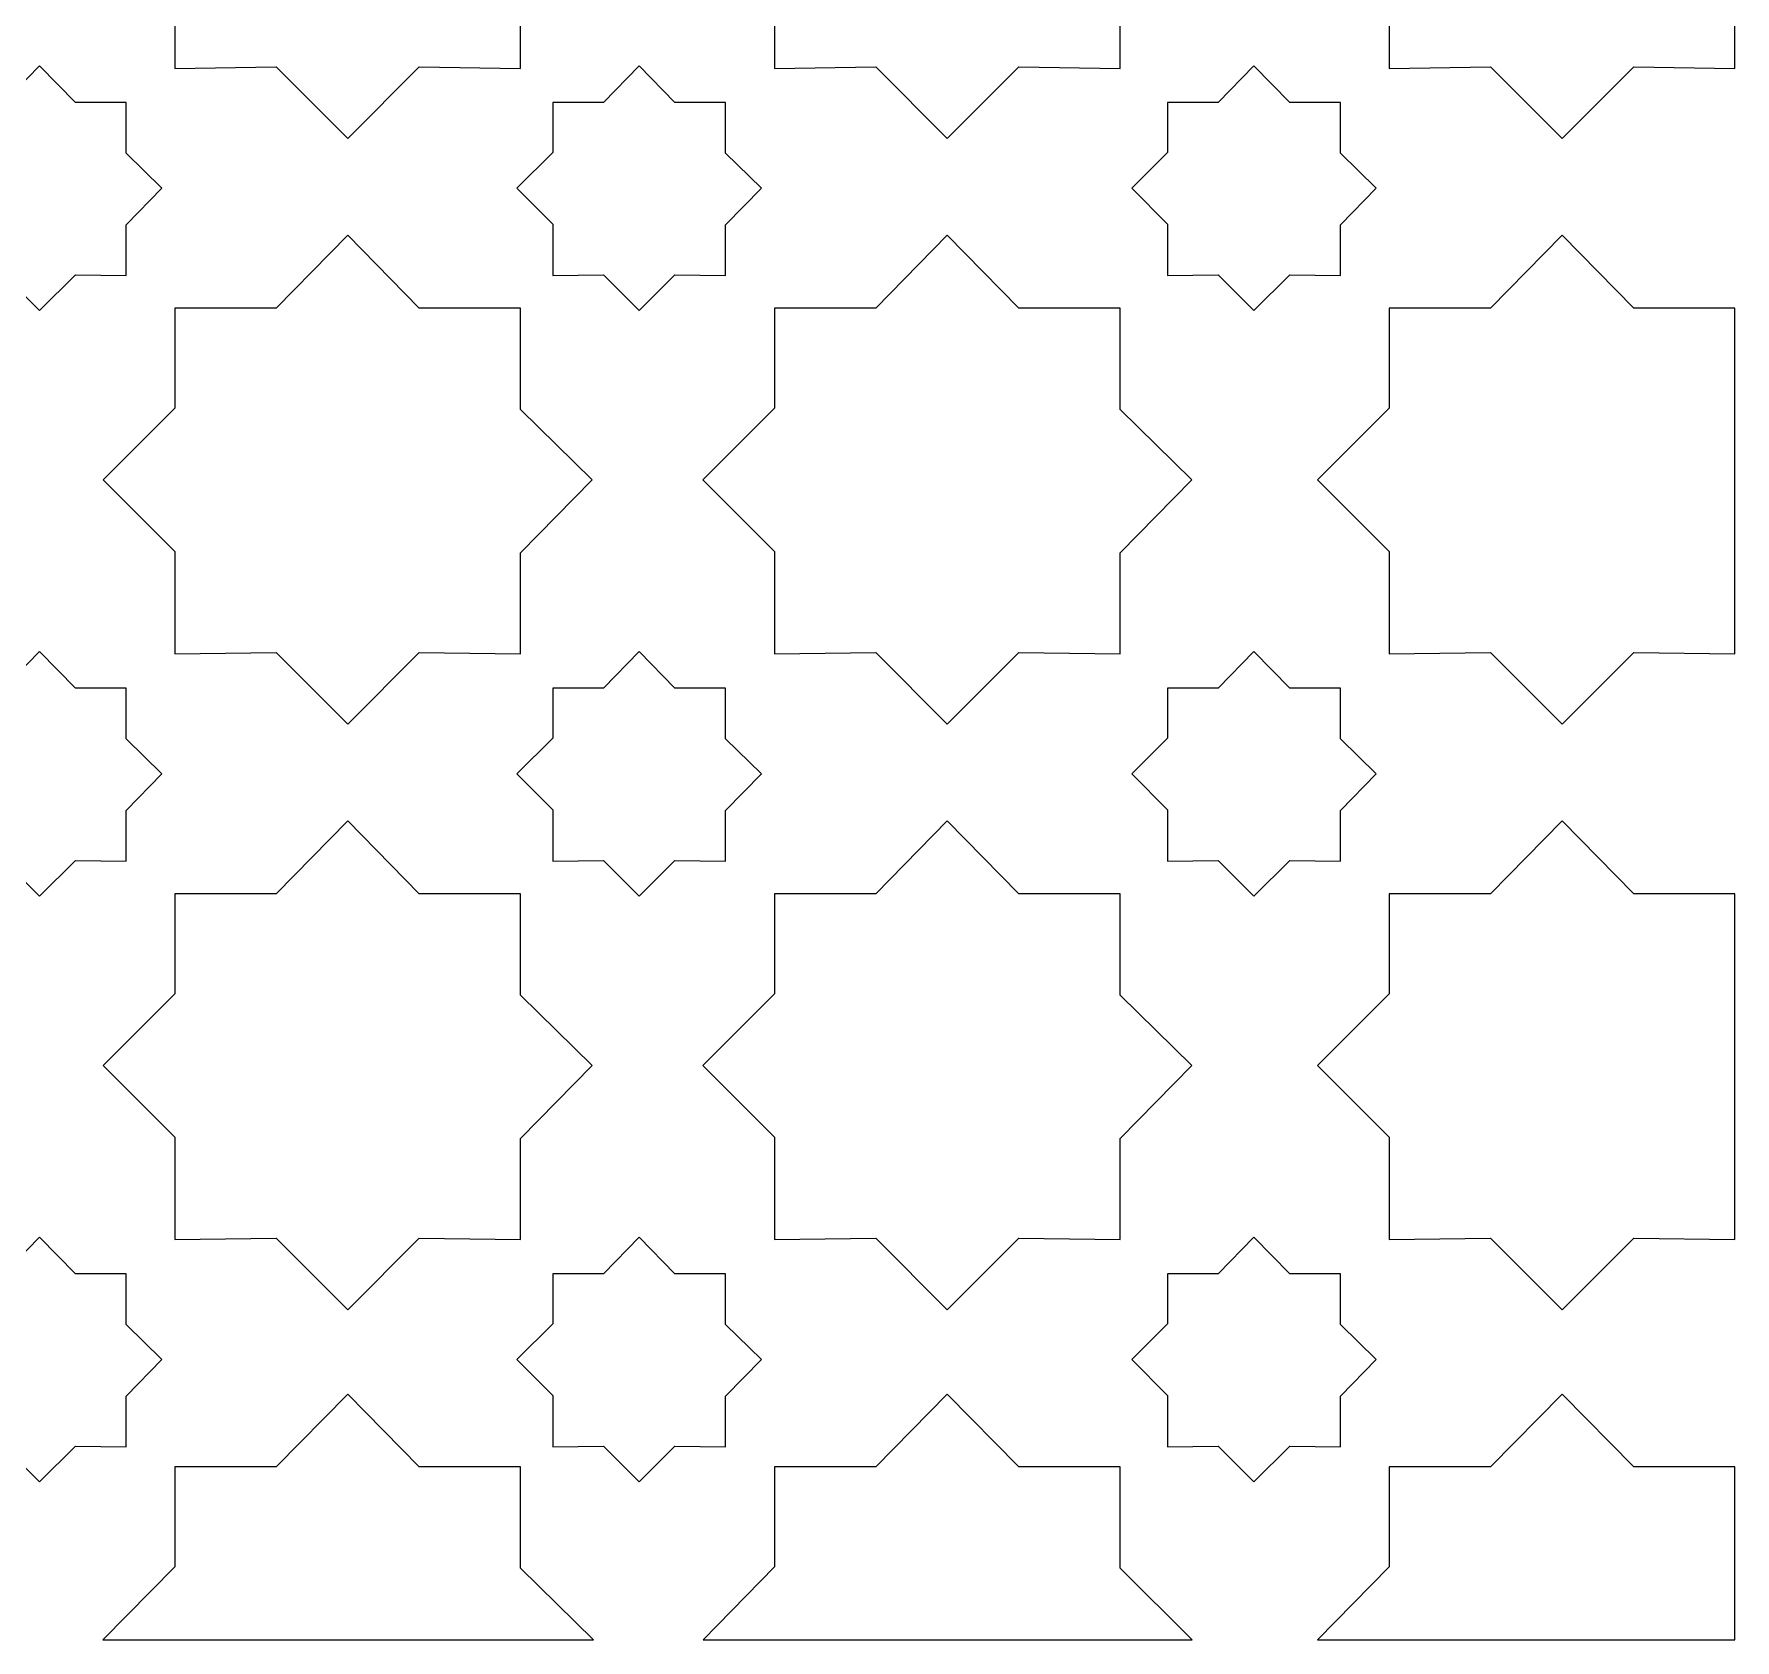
# Model space of a CAD drawing. Header units: centimetres. Extents: x -82 to 82, y -124 to 124.
# Drawn here: x -47.98 to -13.54, y -123.61 to -91.1 of the extents above; entities that cross this region are included whole.
import ezdxf

# ---------------------------------------------------------------- set-up
doc = ezdxf.new("R2010")
doc.units = ezdxf.units.CM
doc.header["$MEASUREMENT"] = 0
doc.layers.add('layer 1', color=7, linetype='Continuous')

msp = doc.modelspace()

# ---------------------------------------------------------------- linework, layer by layer
at = {"layer": 'layer 1', "color": 175}
for points, knots in [([(-45.12778, -86.82081), (-45.12778, -86.82081), (-45.12779, -84.79789), (-45.12779, -84.79789), (-45.12779, -84.79789), (-45.12779, -84.79789), (-43.07748, -84.79789), (-43.07748, -84.79789), (-43.07748, -84.79789), (-43.07748, -84.79789), (-41.62778, -83.32079), (-41.62778, -83.32079), (-41.62778, -83.32079), (-41.62778, -83.32079), (-40.17807, -84.79789), (-40.17807, -84.79789), (-40.17807, -84.79789), (-40.17807, -84.79789), (-38.12779, -84.79789), (-38.12779, -84.79789), (-38.12779, -84.79789), (-38.12779, -84.79789), (-38.12779, -86.84817), (-38.12779, -86.84817), (-38.12779, -86.84817), (-38.12779, -86.84817), (-36.67803, -88.27054), (-36.67803, -88.27054), (-36.67803, -88.27054), (-36.67803, -88.27054), (-38.12779, -89.74768), (-38.12779, -89.74768), (-38.12779, -89.74768), (-38.12779, -89.74768), (-38.12779, -91.79789), (-38.12779, -91.79789), (-38.12779, -91.79789), (-38.12779, -91.79789), (-40.17796, -91.77051), (-40.17796, -91.77051), (-40.17796, -91.77051), (-40.17796, -91.77051), (-41.62778, -93.22028), (-41.62778, -93.22028), (-41.62778, -93.22028), (-41.62778, -93.22028), (-43.07756, -91.7705), (-43.07756, -91.7705), (-43.07756, -91.7705), (-43.07756, -91.7705), (-45.12779, -91.79789), (-45.12779, -91.79789), (-45.12779, -91.79789), (-45.12779, -91.79789), (-45.12779, -89.72027), (-45.12779, -89.72027), (-45.12779, -89.72027), (-45.12779, -89.72027), (-46.57752, -88.27054), (-46.57752, -88.27054), (-46.57752, -88.27054), (-46.57752, -88.27054), (-45.12778, -86.82081), (-45.12778, -86.82081)], [0, 0, 0, 0, 0.05882353, 0.05882353, 0.05882353, 0.05882353, 0.11764706, 0.11764706, 0.11764706, 0.11764706, 0.17647059, 0.17647059, 0.17647059, 0.17647059, 0.23529412, 0.23529412, 0.23529412, 0.23529412, 0.29411765, 0.29411765, 0.29411765, 0.29411765, 0.35294118, 0.35294118, 0.35294118, 0.35294118, 0.41176471, 0.41176471, 0.41176471, 0.41176471, 0.47058824, 0.47058824, 0.47058824, 0.47058824, 0.52941176, 0.52941176, 0.52941176, 0.52941176, 0.58823529, 0.58823529, 0.58823529, 0.58823529, 0.64705882, 0.64705882, 0.64705882, 0.64705882, 0.70588235, 0.70588235, 0.70588235, 0.70588235, 0.76470588, 0.76470588, 0.76470588, 0.76470588, 0.82352941, 0.82352941, 0.82352941, 0.82352941, 0.88235294, 0.88235294, 0.88235294, 0.88235294, 1, 1, 1, 1]), ([(-32.98978, -86.82081), (-32.98978, -86.82081), (-32.98979, -84.79789), (-32.98979, -84.79789), (-32.98979, -84.79789), (-32.98979, -84.79789), (-30.93948, -84.79789), (-30.93948, -84.79789), (-30.93948, -84.79789), (-30.93948, -84.79789), (-29.48978, -83.32079), (-29.48978, -83.32079), (-29.48978, -83.32079), (-29.48978, -83.32079), (-28.04007, -84.79789), (-28.04007, -84.79789), (-28.04007, -84.79789), (-28.04007, -84.79789), (-25.98979, -84.79789), (-25.98979, -84.79789), (-25.98979, -84.79789), (-25.98979, -84.79789), (-25.98979, -86.84817), (-25.98979, -86.84817), (-25.98979, -86.84817), (-25.98979, -86.84817), (-24.54003, -88.27054), (-24.54003, -88.27054), (-24.54003, -88.27054), (-24.54003, -88.27054), (-25.98979, -89.74768), (-25.98979, -89.74768), (-25.98979, -89.74768), (-25.98979, -89.74768), (-25.98979, -91.79789), (-25.98979, -91.79789), (-25.98979, -91.79789), (-25.98979, -91.79789), (-28.03996, -91.77051), (-28.03996, -91.77051), (-28.03996, -91.77051), (-28.03996, -91.77051), (-29.48978, -93.22028), (-29.48978, -93.22028), (-29.48978, -93.22028), (-29.48978, -93.22028), (-30.93956, -91.7705), (-30.93956, -91.7705), (-30.93956, -91.7705), (-30.93956, -91.7705), (-32.98979, -91.79789), (-32.98979, -91.79789), (-32.98979, -91.79789), (-32.98979, -91.79789), (-32.98979, -89.72027), (-32.98979, -89.72027), (-32.98979, -89.72027), (-32.98979, -89.72027), (-34.43952, -88.27054), (-34.43952, -88.27054), (-34.43952, -88.27054), (-34.43952, -88.27054), (-32.98978, -86.82081), (-32.98978, -86.82081)], [0, 0, 0, 0, 0.05882353, 0.05882353, 0.05882353, 0.05882353, 0.11764706, 0.11764706, 0.11764706, 0.11764706, 0.17647059, 0.17647059, 0.17647059, 0.17647059, 0.23529412, 0.23529412, 0.23529412, 0.23529412, 0.29411765, 0.29411765, 0.29411765, 0.29411765, 0.35294118, 0.35294118, 0.35294118, 0.35294118, 0.41176471, 0.41176471, 0.41176471, 0.41176471, 0.47058824, 0.47058824, 0.47058824, 0.47058824, 0.52941176, 0.52941176, 0.52941176, 0.52941176, 0.58823529, 0.58823529, 0.58823529, 0.58823529, 0.64705882, 0.64705882, 0.64705882, 0.64705882, 0.70588235, 0.70588235, 0.70588235, 0.70588235, 0.76470588, 0.76470588, 0.76470588, 0.76470588, 0.82352941, 0.82352941, 0.82352941, 0.82352941, 0.88235294, 0.88235294, 0.88235294, 0.88235294, 1, 1, 1, 1]), ([(-13.54379, -91.79789), (-13.54379, -91.79789), (-15.59396, -91.77051), (-15.59396, -91.77051), (-15.59396, -91.77051), (-15.59396, -91.77051), (-17.04378, -93.22028), (-17.04378, -93.22028), (-17.04378, -93.22028), (-17.04378, -93.22028), (-18.49356, -91.7705), (-18.49356, -91.7705), (-18.49356, -91.7705), (-18.49356, -91.7705), (-20.54379, -91.79789), (-20.54379, -91.79789), (-20.54379, -91.79789), (-20.54379, -91.79789), (-20.54379, -89.72027), (-20.54379, -89.72027), (-20.54379, -89.72027), (-20.54379, -89.72027), (-21.99352, -88.27054), (-21.99352, -88.27054), (-21.99352, -88.27054), (-21.99352, -88.27054), (-20.54378, -86.82081), (-20.54378, -86.82081), (-20.54378, -86.82081), (-20.54378, -86.82081), (-20.54379, -84.79789), (-20.54379, -84.79789), (-20.54379, -84.79789), (-20.54379, -84.79789), (-18.49348, -84.79789), (-18.49348, -84.79789), (-18.49348, -84.79789), (-18.49348, -84.79789), (-17.04378, -83.32079), (-17.04378, -83.32079), (-17.04378, -83.32079), (-17.04378, -83.32079), (-15.59407, -84.79789), (-15.59407, -84.79789), (-15.59407, -84.79789), (-15.59407, -84.79789), (-13.54379, -84.79789), (-13.54379, -84.79789), (-13.54379, -84.79789), (-13.54379, -84.79789), (-13.54379, -91.79789), (-13.54379, -91.79789)], [0, 0, 0, 0, 0.07142857, 0.07142857, 0.07142857, 0.07142857, 0.14285714, 0.14285714, 0.14285714, 0.14285714, 0.21428571, 0.21428571, 0.21428571, 0.21428571, 0.28571429, 0.28571429, 0.28571429, 0.28571429, 0.35714286, 0.35714286, 0.35714286, 0.35714286, 0.42857143, 0.42857143, 0.42857143, 0.42857143, 0.5, 0.5, 0.5, 0.5, 0.57142857, 0.57142857, 0.57142857, 0.57142857, 0.64285714, 0.64285714, 0.64285714, 0.64285714, 0.71428571, 0.71428571, 0.71428571, 0.71428571, 0.78571429, 0.78571429, 0.78571429, 0.78571429, 0.85714286, 0.85714286, 0.85714286, 0.85714286, 1, 1, 1, 1]), ([(-49.61516, -93.50064), (-49.61516, -93.50064), (-49.61516, -92.48913), (-49.61516, -92.48913), (-49.61516, -92.48913), (-49.61516, -92.48913), (-48.58995, -92.48913), (-48.58995, -92.48913), (-48.58995, -92.48913), (-48.58995, -92.48913), (-47.86507, -91.75054), (-47.86507, -91.75054), (-47.86507, -91.75054), (-47.86507, -91.75054), (-47.14017, -92.48913), (-47.14017, -92.48913), (-47.14017, -92.48913), (-47.14017, -92.48913), (-46.11498, -92.48913), (-46.11498, -92.48913), (-46.11498, -92.48913), (-46.11498, -92.48913), (-46.11498, -93.51432), (-46.11498, -93.51432), (-46.11498, -93.51432), (-46.11498, -93.51432), (-45.39006, -94.22554), (-45.39006, -94.22554), (-45.39006, -94.22554), (-45.39006, -94.22554), (-46.11498, -94.96415), (-46.11498, -94.96415), (-46.11498, -94.96415), (-46.11498, -94.96415), (-46.11498, -95.98931), (-46.11498, -95.98931), (-46.11498, -95.98931), (-46.11498, -95.98931), (-47.14012, -95.97562), (-47.14012, -95.97562), (-47.14012, -95.97562), (-47.14012, -95.97562), (-47.86507, -96.70054), (-47.86507, -96.70054), (-47.86507, -96.70054), (-47.86507, -96.70054), (-48.58999, -95.97561), (-48.58999, -95.97561), (-48.58999, -95.97561), (-48.58999, -95.97561), (-49.61516, -95.98931), (-49.61516, -95.98931), (-49.61516, -95.98931), (-49.61516, -95.98931), (-49.61516, -94.95044), (-49.61516, -94.95044), (-49.61516, -94.95044), (-49.61516, -94.95044), (-50.34006, -94.22554), (-50.34006, -94.22554), (-50.34006, -94.22554), (-50.34006, -94.22554), (-49.61516, -93.50064), (-49.61516, -93.50064)], [0, 0, 0, 0, 0.05882353, 0.05882353, 0.05882353, 0.05882353, 0.11764706, 0.11764706, 0.11764706, 0.11764706, 0.17647059, 0.17647059, 0.17647059, 0.17647059, 0.23529412, 0.23529412, 0.23529412, 0.23529412, 0.29411765, 0.29411765, 0.29411765, 0.29411765, 0.35294118, 0.35294118, 0.35294118, 0.35294118, 0.41176471, 0.41176471, 0.41176471, 0.41176471, 0.47058824, 0.47058824, 0.47058824, 0.47058824, 0.52941176, 0.52941176, 0.52941176, 0.52941176, 0.58823529, 0.58823529, 0.58823529, 0.58823529, 0.64705882, 0.64705882, 0.64705882, 0.64705882, 0.70588235, 0.70588235, 0.70588235, 0.70588235, 0.76470588, 0.76470588, 0.76470588, 0.76470588, 0.82352941, 0.82352941, 0.82352941, 0.82352941, 0.88235294, 0.88235294, 0.88235294, 0.88235294, 1, 1, 1, 1]), ([(-37.47716, -93.50064), (-37.47716, -93.50064), (-37.47716, -92.48913), (-37.47716, -92.48913), (-37.47716, -92.48913), (-37.47716, -92.48913), (-36.45195, -92.48913), (-36.45195, -92.48913), (-36.45195, -92.48913), (-36.45195, -92.48913), (-35.72707, -91.75054), (-35.72707, -91.75054), (-35.72707, -91.75054), (-35.72707, -91.75054), (-35.00217, -92.48913), (-35.00217, -92.48913), (-35.00217, -92.48913), (-35.00217, -92.48913), (-33.97698, -92.48913), (-33.97698, -92.48913), (-33.97698, -92.48913), (-33.97698, -92.48913), (-33.97698, -93.51432), (-33.97698, -93.51432), (-33.97698, -93.51432), (-33.97698, -93.51432), (-33.25206, -94.22554), (-33.25206, -94.22554), (-33.25206, -94.22554), (-33.25206, -94.22554), (-33.97698, -94.96415), (-33.97698, -94.96415), (-33.97698, -94.96415), (-33.97698, -94.96415), (-33.97698, -95.98931), (-33.97698, -95.98931), (-33.97698, -95.98931), (-33.97698, -95.98931), (-35.00212, -95.97562), (-35.00212, -95.97562), (-35.00212, -95.97562), (-35.00212, -95.97562), (-35.72707, -96.70054), (-35.72707, -96.70054), (-35.72707, -96.70054), (-35.72707, -96.70054), (-36.45199, -95.97561), (-36.45199, -95.97561), (-36.45199, -95.97561), (-36.45199, -95.97561), (-37.47716, -95.98931), (-37.47716, -95.98931), (-37.47716, -95.98931), (-37.47716, -95.98931), (-37.47716, -94.95044), (-37.47716, -94.95044), (-37.47716, -94.95044), (-37.47716, -94.95044), (-38.20206, -94.22554), (-38.20206, -94.22554), (-38.20206, -94.22554), (-38.20206, -94.22554), (-37.47716, -93.50064), (-37.47716, -93.50064)], [0, 0, 0, 0, 0.05882353, 0.05882353, 0.05882353, 0.05882353, 0.11764706, 0.11764706, 0.11764706, 0.11764706, 0.17647059, 0.17647059, 0.17647059, 0.17647059, 0.23529412, 0.23529412, 0.23529412, 0.23529412, 0.29411765, 0.29411765, 0.29411765, 0.29411765, 0.35294118, 0.35294118, 0.35294118, 0.35294118, 0.41176471, 0.41176471, 0.41176471, 0.41176471, 0.47058824, 0.47058824, 0.47058824, 0.47058824, 0.52941176, 0.52941176, 0.52941176, 0.52941176, 0.58823529, 0.58823529, 0.58823529, 0.58823529, 0.64705882, 0.64705882, 0.64705882, 0.64705882, 0.70588235, 0.70588235, 0.70588235, 0.70588235, 0.76470588, 0.76470588, 0.76470588, 0.76470588, 0.82352941, 0.82352941, 0.82352941, 0.82352941, 0.88235294, 0.88235294, 0.88235294, 0.88235294, 1, 1, 1, 1]), ([(-25.03116, -93.50064), (-25.03116, -93.50064), (-25.03116, -92.48913), (-25.03116, -92.48913), (-25.03116, -92.48913), (-25.03116, -92.48913), (-24.00595, -92.48913), (-24.00595, -92.48913), (-24.00595, -92.48913), (-24.00595, -92.48913), (-23.28107, -91.75054), (-23.28107, -91.75054), (-23.28107, -91.75054), (-23.28107, -91.75054), (-22.55617, -92.48913), (-22.55617, -92.48913), (-22.55617, -92.48913), (-22.55617, -92.48913), (-21.53098, -92.48913), (-21.53098, -92.48913), (-21.53098, -92.48913), (-21.53098, -92.48913), (-21.53098, -93.51432), (-21.53098, -93.51432), (-21.53098, -93.51432), (-21.53098, -93.51432), (-20.80606, -94.22554), (-20.80606, -94.22554), (-20.80606, -94.22554), (-20.80606, -94.22554), (-21.53098, -94.96415), (-21.53098, -94.96415), (-21.53098, -94.96415), (-21.53098, -94.96415), (-21.53098, -95.98931), (-21.53098, -95.98931), (-21.53098, -95.98931), (-21.53098, -95.98931), (-22.55612, -95.97562), (-22.55612, -95.97562), (-22.55612, -95.97562), (-22.55612, -95.97562), (-23.28107, -96.70054), (-23.28107, -96.70054), (-23.28107, -96.70054), (-23.28107, -96.70054), (-24.00599, -95.97561), (-24.00599, -95.97561), (-24.00599, -95.97561), (-24.00599, -95.97561), (-25.03116, -95.98931), (-25.03116, -95.98931), (-25.03116, -95.98931), (-25.03116, -95.98931), (-25.03116, -94.95044), (-25.03116, -94.95044), (-25.03116, -94.95044), (-25.03116, -94.95044), (-25.75606, -94.22554), (-25.75606, -94.22554), (-25.75606, -94.22554), (-25.75606, -94.22554), (-25.03116, -93.50064), (-25.03116, -93.50064)], [0, 0, 0, 0, 0.05882353, 0.05882353, 0.05882353, 0.05882353, 0.11764706, 0.11764706, 0.11764706, 0.11764706, 0.17647059, 0.17647059, 0.17647059, 0.17647059, 0.23529412, 0.23529412, 0.23529412, 0.23529412, 0.29411765, 0.29411765, 0.29411765, 0.29411765, 0.35294118, 0.35294118, 0.35294118, 0.35294118, 0.41176471, 0.41176471, 0.41176471, 0.41176471, 0.47058824, 0.47058824, 0.47058824, 0.47058824, 0.52941176, 0.52941176, 0.52941176, 0.52941176, 0.58823529, 0.58823529, 0.58823529, 0.58823529, 0.64705882, 0.64705882, 0.64705882, 0.64705882, 0.70588235, 0.70588235, 0.70588235, 0.70588235, 0.76470588, 0.76470588, 0.76470588, 0.76470588, 0.82352941, 0.82352941, 0.82352941, 0.82352941, 0.88235294, 0.88235294, 0.88235294, 0.88235294, 1, 1, 1, 1]), ([(-45.12778, -98.67651), (-45.12778, -98.67651), (-45.12779, -96.65359), (-45.12779, -96.65359), (-45.12779, -96.65359), (-45.12779, -96.65359), (-43.07748, -96.65359), (-43.07748, -96.65359), (-43.07748, -96.65359), (-43.07748, -96.65359), (-41.62778, -95.17649), (-41.62778, -95.17649), (-41.62778, -95.17649), (-41.62778, -95.17649), (-40.17807, -96.65359), (-40.17807, -96.65359), (-40.17807, -96.65359), (-40.17807, -96.65359), (-38.12779, -96.65359), (-38.12779, -96.65359), (-38.12779, -96.65359), (-38.12779, -96.65359), (-38.12779, -98.70387), (-38.12779, -98.70387), (-38.12779, -98.70387), (-38.12779, -98.70387), (-36.67803, -100.12624), (-36.67803, -100.12624), (-36.67803, -100.12624), (-36.67803, -100.12624), (-38.12779, -101.60338), (-38.12779, -101.60338), (-38.12779, -101.60338), (-38.12779, -101.60338), (-38.12779, -103.65359), (-38.12779, -103.65359), (-38.12779, -103.65359), (-38.12779, -103.65359), (-40.17796, -103.62621), (-40.17796, -103.62621), (-40.17796, -103.62621), (-40.17796, -103.62621), (-41.62778, -105.07598), (-41.62778, -105.07598), (-41.62778, -105.07598), (-41.62778, -105.07598), (-43.07756, -103.6262), (-43.07756, -103.6262), (-43.07756, -103.6262), (-43.07756, -103.6262), (-45.12779, -103.65359), (-45.12779, -103.65359), (-45.12779, -103.65359), (-45.12779, -103.65359), (-45.12779, -101.57597), (-45.12779, -101.57597), (-45.12779, -101.57597), (-45.12779, -101.57597), (-46.57752, -100.12624), (-46.57752, -100.12624), (-46.57752, -100.12624), (-46.57752, -100.12624), (-45.12778, -98.67651), (-45.12778, -98.67651)], [0, 0, 0, 0, 0.05882353, 0.05882353, 0.05882353, 0.05882353, 0.11764706, 0.11764706, 0.11764706, 0.11764706, 0.17647059, 0.17647059, 0.17647059, 0.17647059, 0.23529412, 0.23529412, 0.23529412, 0.23529412, 0.29411765, 0.29411765, 0.29411765, 0.29411765, 0.35294118, 0.35294118, 0.35294118, 0.35294118, 0.41176471, 0.41176471, 0.41176471, 0.41176471, 0.47058824, 0.47058824, 0.47058824, 0.47058824, 0.52941176, 0.52941176, 0.52941176, 0.52941176, 0.58823529, 0.58823529, 0.58823529, 0.58823529, 0.64705882, 0.64705882, 0.64705882, 0.64705882, 0.70588235, 0.70588235, 0.70588235, 0.70588235, 0.76470588, 0.76470588, 0.76470588, 0.76470588, 0.82352941, 0.82352941, 0.82352941, 0.82352941, 0.88235294, 0.88235294, 0.88235294, 0.88235294, 1, 1, 1, 1]), ([(-32.98978, -98.67651), (-32.98978, -98.67651), (-32.98979, -96.65359), (-32.98979, -96.65359), (-32.98979, -96.65359), (-32.98979, -96.65359), (-30.93948, -96.65359), (-30.93948, -96.65359), (-30.93948, -96.65359), (-30.93948, -96.65359), (-29.48978, -95.17649), (-29.48978, -95.17649), (-29.48978, -95.17649), (-29.48978, -95.17649), (-28.04007, -96.65359), (-28.04007, -96.65359), (-28.04007, -96.65359), (-28.04007, -96.65359), (-25.98979, -96.65359), (-25.98979, -96.65359), (-25.98979, -96.65359), (-25.98979, -96.65359), (-25.98979, -98.70387), (-25.98979, -98.70387), (-25.98979, -98.70387), (-25.98979, -98.70387), (-24.54003, -100.12624), (-24.54003, -100.12624), (-24.54003, -100.12624), (-24.54003, -100.12624), (-25.98979, -101.60338), (-25.98979, -101.60338), (-25.98979, -101.60338), (-25.98979, -101.60338), (-25.98979, -103.65359), (-25.98979, -103.65359), (-25.98979, -103.65359), (-25.98979, -103.65359), (-28.03996, -103.62621), (-28.03996, -103.62621), (-28.03996, -103.62621), (-28.03996, -103.62621), (-29.48978, -105.07598), (-29.48978, -105.07598), (-29.48978, -105.07598), (-29.48978, -105.07598), (-30.93956, -103.6262), (-30.93956, -103.6262), (-30.93956, -103.6262), (-30.93956, -103.6262), (-32.98979, -103.65359), (-32.98979, -103.65359), (-32.98979, -103.65359), (-32.98979, -103.65359), (-32.98979, -101.57597), (-32.98979, -101.57597), (-32.98979, -101.57597), (-32.98979, -101.57597), (-34.43952, -100.12624), (-34.43952, -100.12624), (-34.43952, -100.12624), (-34.43952, -100.12624), (-32.98978, -98.67651), (-32.98978, -98.67651)], [0, 0, 0, 0, 0.05882353, 0.05882353, 0.05882353, 0.05882353, 0.11764706, 0.11764706, 0.11764706, 0.11764706, 0.17647059, 0.17647059, 0.17647059, 0.17647059, 0.23529412, 0.23529412, 0.23529412, 0.23529412, 0.29411765, 0.29411765, 0.29411765, 0.29411765, 0.35294118, 0.35294118, 0.35294118, 0.35294118, 0.41176471, 0.41176471, 0.41176471, 0.41176471, 0.47058824, 0.47058824, 0.47058824, 0.47058824, 0.52941176, 0.52941176, 0.52941176, 0.52941176, 0.58823529, 0.58823529, 0.58823529, 0.58823529, 0.64705882, 0.64705882, 0.64705882, 0.64705882, 0.70588235, 0.70588235, 0.70588235, 0.70588235, 0.76470588, 0.76470588, 0.76470588, 0.76470588, 0.82352941, 0.82352941, 0.82352941, 0.82352941, 0.88235294, 0.88235294, 0.88235294, 0.88235294, 1, 1, 1, 1]), ([(-13.54379, -103.65359), (-13.54379, -103.65359), (-15.59396, -103.62621), (-15.59396, -103.62621), (-15.59396, -103.62621), (-15.59396, -103.62621), (-17.04378, -105.07598), (-17.04378, -105.07598), (-17.04378, -105.07598), (-17.04378, -105.07598), (-18.49356, -103.6262), (-18.49356, -103.6262), (-18.49356, -103.6262), (-18.49356, -103.6262), (-20.54379, -103.65359), (-20.54379, -103.65359), (-20.54379, -103.65359), (-20.54379, -103.65359), (-20.54379, -101.57597), (-20.54379, -101.57597), (-20.54379, -101.57597), (-20.54379, -101.57597), (-21.99352, -100.12624), (-21.99352, -100.12624), (-21.99352, -100.12624), (-21.99352, -100.12624), (-20.54378, -98.67651), (-20.54378, -98.67651), (-20.54378, -98.67651), (-20.54378, -98.67651), (-20.54379, -96.65359), (-20.54379, -96.65359), (-20.54379, -96.65359), (-20.54379, -96.65359), (-18.49348, -96.65359), (-18.49348, -96.65359), (-18.49348, -96.65359), (-18.49348, -96.65359), (-17.04378, -95.17649), (-17.04378, -95.17649), (-17.04378, -95.17649), (-17.04378, -95.17649), (-15.59407, -96.65359), (-15.59407, -96.65359), (-15.59407, -96.65359), (-15.59407, -96.65359), (-13.54379, -96.65359), (-13.54379, -96.65359), (-13.54379, -96.65359), (-13.54379, -96.65359), (-13.54379, -103.65359), (-13.54379, -103.65359)], [0, 0, 0, 0, 0.07142857, 0.07142857, 0.07142857, 0.07142857, 0.14285714, 0.14285714, 0.14285714, 0.14285714, 0.21428571, 0.21428571, 0.21428571, 0.21428571, 0.28571429, 0.28571429, 0.28571429, 0.28571429, 0.35714286, 0.35714286, 0.35714286, 0.35714286, 0.42857143, 0.42857143, 0.42857143, 0.42857143, 0.5, 0.5, 0.5, 0.5, 0.57142857, 0.57142857, 0.57142857, 0.57142857, 0.64285714, 0.64285714, 0.64285714, 0.64285714, 0.71428571, 0.71428571, 0.71428571, 0.71428571, 0.78571429, 0.78571429, 0.78571429, 0.78571429, 0.85714286, 0.85714286, 0.85714286, 0.85714286, 1, 1, 1, 1]), ([(-49.61516, -105.35634), (-49.61516, -105.35634), (-49.61516, -104.34483), (-49.61516, -104.34483), (-49.61516, -104.34483), (-49.61516, -104.34483), (-48.58995, -104.34483), (-48.58995, -104.34483), (-48.58995, -104.34483), (-48.58995, -104.34483), (-47.86507, -103.60624), (-47.86507, -103.60624), (-47.86507, -103.60624), (-47.86507, -103.60624), (-47.14017, -104.34483), (-47.14017, -104.34483), (-47.14017, -104.34483), (-47.14017, -104.34483), (-46.11498, -104.34483), (-46.11498, -104.34483), (-46.11498, -104.34483), (-46.11498, -104.34483), (-46.11498, -105.37002), (-46.11498, -105.37002), (-46.11498, -105.37002), (-46.11498, -105.37002), (-45.39006, -106.08124), (-45.39006, -106.08124), (-45.39006, -106.08124), (-45.39006, -106.08124), (-46.11498, -106.81985), (-46.11498, -106.81985), (-46.11498, -106.81985), (-46.11498, -106.81985), (-46.11498, -107.84501), (-46.11498, -107.84501), (-46.11498, -107.84501), (-46.11498, -107.84501), (-47.14012, -107.83132), (-47.14012, -107.83132), (-47.14012, -107.83132), (-47.14012, -107.83132), (-47.86507, -108.55624), (-47.86507, -108.55624), (-47.86507, -108.55624), (-47.86507, -108.55624), (-48.58999, -107.83131), (-48.58999, -107.83131), (-48.58999, -107.83131), (-48.58999, -107.83131), (-49.61516, -107.84501), (-49.61516, -107.84501), (-49.61516, -107.84501), (-49.61516, -107.84501), (-49.61516, -106.80614), (-49.61516, -106.80614), (-49.61516, -106.80614), (-49.61516, -106.80614), (-50.34006, -106.08124), (-50.34006, -106.08124), (-50.34006, -106.08124), (-50.34006, -106.08124), (-49.61516, -105.35634), (-49.61516, -105.35634)], [0, 0, 0, 0, 0.05882353, 0.05882353, 0.05882353, 0.05882353, 0.11764706, 0.11764706, 0.11764706, 0.11764706, 0.17647059, 0.17647059, 0.17647059, 0.17647059, 0.23529412, 0.23529412, 0.23529412, 0.23529412, 0.29411765, 0.29411765, 0.29411765, 0.29411765, 0.35294118, 0.35294118, 0.35294118, 0.35294118, 0.41176471, 0.41176471, 0.41176471, 0.41176471, 0.47058824, 0.47058824, 0.47058824, 0.47058824, 0.52941176, 0.52941176, 0.52941176, 0.52941176, 0.58823529, 0.58823529, 0.58823529, 0.58823529, 0.64705882, 0.64705882, 0.64705882, 0.64705882, 0.70588235, 0.70588235, 0.70588235, 0.70588235, 0.76470588, 0.76470588, 0.76470588, 0.76470588, 0.82352941, 0.82352941, 0.82352941, 0.82352941, 0.88235294, 0.88235294, 0.88235294, 0.88235294, 1, 1, 1, 1]), ([(-37.47716, -105.35634), (-37.47716, -105.35634), (-37.47716, -104.34483), (-37.47716, -104.34483), (-37.47716, -104.34483), (-37.47716, -104.34483), (-36.45195, -104.34483), (-36.45195, -104.34483), (-36.45195, -104.34483), (-36.45195, -104.34483), (-35.72707, -103.60624), (-35.72707, -103.60624), (-35.72707, -103.60624), (-35.72707, -103.60624), (-35.00217, -104.34483), (-35.00217, -104.34483), (-35.00217, -104.34483), (-35.00217, -104.34483), (-33.97698, -104.34483), (-33.97698, -104.34483), (-33.97698, -104.34483), (-33.97698, -104.34483), (-33.97698, -105.37002), (-33.97698, -105.37002), (-33.97698, -105.37002), (-33.97698, -105.37002), (-33.25206, -106.08124), (-33.25206, -106.08124), (-33.25206, -106.08124), (-33.25206, -106.08124), (-33.97698, -106.81985), (-33.97698, -106.81985), (-33.97698, -106.81985), (-33.97698, -106.81985), (-33.97698, -107.84501), (-33.97698, -107.84501), (-33.97698, -107.84501), (-33.97698, -107.84501), (-35.00212, -107.83132), (-35.00212, -107.83132), (-35.00212, -107.83132), (-35.00212, -107.83132), (-35.72707, -108.55624), (-35.72707, -108.55624), (-35.72707, -108.55624), (-35.72707, -108.55624), (-36.45199, -107.83131), (-36.45199, -107.83131), (-36.45199, -107.83131), (-36.45199, -107.83131), (-37.47716, -107.84501), (-37.47716, -107.84501), (-37.47716, -107.84501), (-37.47716, -107.84501), (-37.47716, -106.80614), (-37.47716, -106.80614), (-37.47716, -106.80614), (-37.47716, -106.80614), (-38.20206, -106.08124), (-38.20206, -106.08124), (-38.20206, -106.08124), (-38.20206, -106.08124), (-37.47716, -105.35634), (-37.47716, -105.35634)], [0, 0, 0, 0, 0.05882353, 0.05882353, 0.05882353, 0.05882353, 0.11764706, 0.11764706, 0.11764706, 0.11764706, 0.17647059, 0.17647059, 0.17647059, 0.17647059, 0.23529412, 0.23529412, 0.23529412, 0.23529412, 0.29411765, 0.29411765, 0.29411765, 0.29411765, 0.35294118, 0.35294118, 0.35294118, 0.35294118, 0.41176471, 0.41176471, 0.41176471, 0.41176471, 0.47058824, 0.47058824, 0.47058824, 0.47058824, 0.52941176, 0.52941176, 0.52941176, 0.52941176, 0.58823529, 0.58823529, 0.58823529, 0.58823529, 0.64705882, 0.64705882, 0.64705882, 0.64705882, 0.70588235, 0.70588235, 0.70588235, 0.70588235, 0.76470588, 0.76470588, 0.76470588, 0.76470588, 0.82352941, 0.82352941, 0.82352941, 0.82352941, 0.88235294, 0.88235294, 0.88235294, 0.88235294, 1, 1, 1, 1]), ([(-25.03116, -105.35634), (-25.03116, -105.35634), (-25.03116, -104.34483), (-25.03116, -104.34483), (-25.03116, -104.34483), (-25.03116, -104.34483), (-24.00595, -104.34483), (-24.00595, -104.34483), (-24.00595, -104.34483), (-24.00595, -104.34483), (-23.28107, -103.60624), (-23.28107, -103.60624), (-23.28107, -103.60624), (-23.28107, -103.60624), (-22.55617, -104.34483), (-22.55617, -104.34483), (-22.55617, -104.34483), (-22.55617, -104.34483), (-21.53098, -104.34483), (-21.53098, -104.34483), (-21.53098, -104.34483), (-21.53098, -104.34483), (-21.53098, -105.37002), (-21.53098, -105.37002), (-21.53098, -105.37002), (-21.53098, -105.37002), (-20.80606, -106.08124), (-20.80606, -106.08124), (-20.80606, -106.08124), (-20.80606, -106.08124), (-21.53098, -106.81985), (-21.53098, -106.81985), (-21.53098, -106.81985), (-21.53098, -106.81985), (-21.53098, -107.84501), (-21.53098, -107.84501), (-21.53098, -107.84501), (-21.53098, -107.84501), (-22.55612, -107.83132), (-22.55612, -107.83132), (-22.55612, -107.83132), (-22.55612, -107.83132), (-23.28107, -108.55624), (-23.28107, -108.55624), (-23.28107, -108.55624), (-23.28107, -108.55624), (-24.00599, -107.83131), (-24.00599, -107.83131), (-24.00599, -107.83131), (-24.00599, -107.83131), (-25.03116, -107.84501), (-25.03116, -107.84501), (-25.03116, -107.84501), (-25.03116, -107.84501), (-25.03116, -106.80614), (-25.03116, -106.80614), (-25.03116, -106.80614), (-25.03116, -106.80614), (-25.75606, -106.08124), (-25.75606, -106.08124), (-25.75606, -106.08124), (-25.75606, -106.08124), (-25.03116, -105.35634), (-25.03116, -105.35634)], [0, 0, 0, 0, 0.05882353, 0.05882353, 0.05882353, 0.05882353, 0.11764706, 0.11764706, 0.11764706, 0.11764706, 0.17647059, 0.17647059, 0.17647059, 0.17647059, 0.23529412, 0.23529412, 0.23529412, 0.23529412, 0.29411765, 0.29411765, 0.29411765, 0.29411765, 0.35294118, 0.35294118, 0.35294118, 0.35294118, 0.41176471, 0.41176471, 0.41176471, 0.41176471, 0.47058824, 0.47058824, 0.47058824, 0.47058824, 0.52941176, 0.52941176, 0.52941176, 0.52941176, 0.58823529, 0.58823529, 0.58823529, 0.58823529, 0.64705882, 0.64705882, 0.64705882, 0.64705882, 0.70588235, 0.70588235, 0.70588235, 0.70588235, 0.76470588, 0.76470588, 0.76470588, 0.76470588, 0.82352941, 0.82352941, 0.82352941, 0.82352941, 0.88235294, 0.88235294, 0.88235294, 0.88235294, 1, 1, 1, 1]), ([(-45.12778, -110.53221), (-45.12778, -110.53221), (-45.12779, -108.50929), (-45.12779, -108.50929), (-45.12779, -108.50929), (-45.12779, -108.50929), (-43.07748, -108.50929), (-43.07748, -108.50929), (-43.07748, -108.50929), (-43.07748, -108.50929), (-41.62778, -107.03219), (-41.62778, -107.03219), (-41.62778, -107.03219), (-41.62778, -107.03219), (-40.17807, -108.50929), (-40.17807, -108.50929), (-40.17807, -108.50929), (-40.17807, -108.50929), (-38.12779, -108.50929), (-38.12779, -108.50929), (-38.12779, -108.50929), (-38.12779, -108.50929), (-38.12779, -110.55957), (-38.12779, -110.55957), (-38.12779, -110.55957), (-38.12779, -110.55957), (-36.67803, -111.98194), (-36.67803, -111.98194), (-36.67803, -111.98194), (-36.67803, -111.98194), (-38.12779, -113.45908), (-38.12779, -113.45908), (-38.12779, -113.45908), (-38.12779, -113.45908), (-38.12779, -115.50929), (-38.12779, -115.50929), (-38.12779, -115.50929), (-38.12779, -115.50929), (-40.17796, -115.48191), (-40.17796, -115.48191), (-40.17796, -115.48191), (-40.17796, -115.48191), (-41.62778, -116.93168), (-41.62778, -116.93168), (-41.62778, -116.93168), (-41.62778, -116.93168), (-43.07756, -115.4819), (-43.07756, -115.4819), (-43.07756, -115.4819), (-43.07756, -115.4819), (-45.12779, -115.50929), (-45.12779, -115.50929), (-45.12779, -115.50929), (-45.12779, -115.50929), (-45.12779, -113.43167), (-45.12779, -113.43167), (-45.12779, -113.43167), (-45.12779, -113.43167), (-46.57752, -111.98194), (-46.57752, -111.98194), (-46.57752, -111.98194), (-46.57752, -111.98194), (-45.12778, -110.53221), (-45.12778, -110.53221)], [0, 0, 0, 0, 0.05882353, 0.05882353, 0.05882353, 0.05882353, 0.11764706, 0.11764706, 0.11764706, 0.11764706, 0.17647059, 0.17647059, 0.17647059, 0.17647059, 0.23529412, 0.23529412, 0.23529412, 0.23529412, 0.29411765, 0.29411765, 0.29411765, 0.29411765, 0.35294118, 0.35294118, 0.35294118, 0.35294118, 0.41176471, 0.41176471, 0.41176471, 0.41176471, 0.47058824, 0.47058824, 0.47058824, 0.47058824, 0.52941176, 0.52941176, 0.52941176, 0.52941176, 0.58823529, 0.58823529, 0.58823529, 0.58823529, 0.64705882, 0.64705882, 0.64705882, 0.64705882, 0.70588235, 0.70588235, 0.70588235, 0.70588235, 0.76470588, 0.76470588, 0.76470588, 0.76470588, 0.82352941, 0.82352941, 0.82352941, 0.82352941, 0.88235294, 0.88235294, 0.88235294, 0.88235294, 1, 1, 1, 1]), ([(-32.98978, -110.53221), (-32.98978, -110.53221), (-32.98979, -108.50929), (-32.98979, -108.50929), (-32.98979, -108.50929), (-32.98979, -108.50929), (-30.93948, -108.50929), (-30.93948, -108.50929), (-30.93948, -108.50929), (-30.93948, -108.50929), (-29.48978, -107.03219), (-29.48978, -107.03219), (-29.48978, -107.03219), (-29.48978, -107.03219), (-28.04007, -108.50929), (-28.04007, -108.50929), (-28.04007, -108.50929), (-28.04007, -108.50929), (-25.98979, -108.50929), (-25.98979, -108.50929), (-25.98979, -108.50929), (-25.98979, -108.50929), (-25.98979, -110.55957), (-25.98979, -110.55957), (-25.98979, -110.55957), (-25.98979, -110.55957), (-24.54003, -111.98194), (-24.54003, -111.98194), (-24.54003, -111.98194), (-24.54003, -111.98194), (-25.98979, -113.45908), (-25.98979, -113.45908), (-25.98979, -113.45908), (-25.98979, -113.45908), (-25.98979, -115.50929), (-25.98979, -115.50929), (-25.98979, -115.50929), (-25.98979, -115.50929), (-28.03996, -115.48191), (-28.03996, -115.48191), (-28.03996, -115.48191), (-28.03996, -115.48191), (-29.48978, -116.93168), (-29.48978, -116.93168), (-29.48978, -116.93168), (-29.48978, -116.93168), (-30.93956, -115.4819), (-30.93956, -115.4819), (-30.93956, -115.4819), (-30.93956, -115.4819), (-32.98979, -115.50929), (-32.98979, -115.50929), (-32.98979, -115.50929), (-32.98979, -115.50929), (-32.98979, -113.43167), (-32.98979, -113.43167), (-32.98979, -113.43167), (-32.98979, -113.43167), (-34.43952, -111.98194), (-34.43952, -111.98194), (-34.43952, -111.98194), (-34.43952, -111.98194), (-32.98978, -110.53221), (-32.98978, -110.53221)], [0, 0, 0, 0, 0.05882353, 0.05882353, 0.05882353, 0.05882353, 0.11764706, 0.11764706, 0.11764706, 0.11764706, 0.17647059, 0.17647059, 0.17647059, 0.17647059, 0.23529412, 0.23529412, 0.23529412, 0.23529412, 0.29411765, 0.29411765, 0.29411765, 0.29411765, 0.35294118, 0.35294118, 0.35294118, 0.35294118, 0.41176471, 0.41176471, 0.41176471, 0.41176471, 0.47058824, 0.47058824, 0.47058824, 0.47058824, 0.52941176, 0.52941176, 0.52941176, 0.52941176, 0.58823529, 0.58823529, 0.58823529, 0.58823529, 0.64705882, 0.64705882, 0.64705882, 0.64705882, 0.70588235, 0.70588235, 0.70588235, 0.70588235, 0.76470588, 0.76470588, 0.76470588, 0.76470588, 0.82352941, 0.82352941, 0.82352941, 0.82352941, 0.88235294, 0.88235294, 0.88235294, 0.88235294, 1, 1, 1, 1]), ([(-13.54379, -115.50929), (-13.54379, -115.50929), (-15.59396, -115.48191), (-15.59396, -115.48191), (-15.59396, -115.48191), (-15.59396, -115.48191), (-17.04378, -116.93168), (-17.04378, -116.93168), (-17.04378, -116.93168), (-17.04378, -116.93168), (-18.49356, -115.4819), (-18.49356, -115.4819), (-18.49356, -115.4819), (-18.49356, -115.4819), (-20.54379, -115.50929), (-20.54379, -115.50929), (-20.54379, -115.50929), (-20.54379, -115.50929), (-20.54379, -113.43167), (-20.54379, -113.43167), (-20.54379, -113.43167), (-20.54379, -113.43167), (-21.99352, -111.98194), (-21.99352, -111.98194), (-21.99352, -111.98194), (-21.99352, -111.98194), (-20.54378, -110.53221), (-20.54378, -110.53221), (-20.54378, -110.53221), (-20.54378, -110.53221), (-20.54379, -108.50929), (-20.54379, -108.50929), (-20.54379, -108.50929), (-20.54379, -108.50929), (-18.49348, -108.50929), (-18.49348, -108.50929), (-18.49348, -108.50929), (-18.49348, -108.50929), (-17.04378, -107.03219), (-17.04378, -107.03219), (-17.04378, -107.03219), (-17.04378, -107.03219), (-15.59407, -108.50929), (-15.59407, -108.50929), (-15.59407, -108.50929), (-15.59407, -108.50929), (-13.54379, -108.50929), (-13.54379, -108.50929), (-13.54379, -108.50929), (-13.54379, -108.50929), (-13.54379, -115.50929), (-13.54379, -115.50929)], [0, 0, 0, 0, 0.07142857, 0.07142857, 0.07142857, 0.07142857, 0.14285714, 0.14285714, 0.14285714, 0.14285714, 0.21428571, 0.21428571, 0.21428571, 0.21428571, 0.28571429, 0.28571429, 0.28571429, 0.28571429, 0.35714286, 0.35714286, 0.35714286, 0.35714286, 0.42857143, 0.42857143, 0.42857143, 0.42857143, 0.5, 0.5, 0.5, 0.5, 0.57142857, 0.57142857, 0.57142857, 0.57142857, 0.64285714, 0.64285714, 0.64285714, 0.64285714, 0.71428571, 0.71428571, 0.71428571, 0.71428571, 0.78571429, 0.78571429, 0.78571429, 0.78571429, 0.85714286, 0.85714286, 0.85714286, 0.85714286, 1, 1, 1, 1]), ([(-49.61516, -117.21204), (-49.61516, -117.21204), (-49.61516, -116.20053), (-49.61516, -116.20053), (-49.61516, -116.20053), (-49.61516, -116.20053), (-48.58995, -116.20053), (-48.58995, -116.20053), (-48.58995, -116.20053), (-48.58995, -116.20053), (-47.86507, -115.46194), (-47.86507, -115.46194), (-47.86507, -115.46194), (-47.86507, -115.46194), (-47.14017, -116.20053), (-47.14017, -116.20053), (-47.14017, -116.20053), (-47.14017, -116.20053), (-46.11498, -116.20053), (-46.11498, -116.20053), (-46.11498, -116.20053), (-46.11498, -116.20053), (-46.11498, -117.22572), (-46.11498, -117.22572), (-46.11498, -117.22572), (-46.11498, -117.22572), (-45.39006, -117.93694), (-45.39006, -117.93694), (-45.39006, -117.93694), (-45.39006, -117.93694), (-46.11498, -118.67555), (-46.11498, -118.67555), (-46.11498, -118.67555), (-46.11498, -118.67555), (-46.11498, -119.70071), (-46.11498, -119.70071), (-46.11498, -119.70071), (-46.11498, -119.70071), (-47.14012, -119.68702), (-47.14012, -119.68702), (-47.14012, -119.68702), (-47.14012, -119.68702), (-47.86507, -120.41194), (-47.86507, -120.41194), (-47.86507, -120.41194), (-47.86507, -120.41194), (-48.58999, -119.68701), (-48.58999, -119.68701), (-48.58999, -119.68701), (-48.58999, -119.68701), (-49.61516, -119.70071), (-49.61516, -119.70071), (-49.61516, -119.70071), (-49.61516, -119.70071), (-49.61516, -118.66184), (-49.61516, -118.66184), (-49.61516, -118.66184), (-49.61516, -118.66184), (-50.34006, -117.93694), (-50.34006, -117.93694), (-50.34006, -117.93694), (-50.34006, -117.93694), (-49.61516, -117.21204), (-49.61516, -117.21204)], [0, 0, 0, 0, 0.05882353, 0.05882353, 0.05882353, 0.05882353, 0.11764706, 0.11764706, 0.11764706, 0.11764706, 0.17647059, 0.17647059, 0.17647059, 0.17647059, 0.23529412, 0.23529412, 0.23529412, 0.23529412, 0.29411765, 0.29411765, 0.29411765, 0.29411765, 0.35294118, 0.35294118, 0.35294118, 0.35294118, 0.41176471, 0.41176471, 0.41176471, 0.41176471, 0.47058824, 0.47058824, 0.47058824, 0.47058824, 0.52941176, 0.52941176, 0.52941176, 0.52941176, 0.58823529, 0.58823529, 0.58823529, 0.58823529, 0.64705882, 0.64705882, 0.64705882, 0.64705882, 0.70588235, 0.70588235, 0.70588235, 0.70588235, 0.76470588, 0.76470588, 0.76470588, 0.76470588, 0.82352941, 0.82352941, 0.82352941, 0.82352941, 0.88235294, 0.88235294, 0.88235294, 0.88235294, 1, 1, 1, 1]), ([(-37.47716, -117.21204), (-37.47716, -117.21204), (-37.47716, -116.20053), (-37.47716, -116.20053), (-37.47716, -116.20053), (-37.47716, -116.20053), (-36.45195, -116.20053), (-36.45195, -116.20053), (-36.45195, -116.20053), (-36.45195, -116.20053), (-35.72707, -115.46194), (-35.72707, -115.46194), (-35.72707, -115.46194), (-35.72707, -115.46194), (-35.00217, -116.20053), (-35.00217, -116.20053), (-35.00217, -116.20053), (-35.00217, -116.20053), (-33.97698, -116.20053), (-33.97698, -116.20053), (-33.97698, -116.20053), (-33.97698, -116.20053), (-33.97698, -117.22572), (-33.97698, -117.22572), (-33.97698, -117.22572), (-33.97698, -117.22572), (-33.25206, -117.93694), (-33.25206, -117.93694), (-33.25206, -117.93694), (-33.25206, -117.93694), (-33.97698, -118.67555), (-33.97698, -118.67555), (-33.97698, -118.67555), (-33.97698, -118.67555), (-33.97698, -119.70071), (-33.97698, -119.70071), (-33.97698, -119.70071), (-33.97698, -119.70071), (-35.00212, -119.68702), (-35.00212, -119.68702), (-35.00212, -119.68702), (-35.00212, -119.68702), (-35.72707, -120.41194), (-35.72707, -120.41194), (-35.72707, -120.41194), (-35.72707, -120.41194), (-36.45199, -119.68701), (-36.45199, -119.68701), (-36.45199, -119.68701), (-36.45199, -119.68701), (-37.47716, -119.70071), (-37.47716, -119.70071), (-37.47716, -119.70071), (-37.47716, -119.70071), (-37.47716, -118.66184), (-37.47716, -118.66184), (-37.47716, -118.66184), (-37.47716, -118.66184), (-38.20206, -117.93694), (-38.20206, -117.93694), (-38.20206, -117.93694), (-38.20206, -117.93694), (-37.47716, -117.21204), (-37.47716, -117.21204)], [0, 0, 0, 0, 0.05882353, 0.05882353, 0.05882353, 0.05882353, 0.11764706, 0.11764706, 0.11764706, 0.11764706, 0.17647059, 0.17647059, 0.17647059, 0.17647059, 0.23529412, 0.23529412, 0.23529412, 0.23529412, 0.29411765, 0.29411765, 0.29411765, 0.29411765, 0.35294118, 0.35294118, 0.35294118, 0.35294118, 0.41176471, 0.41176471, 0.41176471, 0.41176471, 0.47058824, 0.47058824, 0.47058824, 0.47058824, 0.52941176, 0.52941176, 0.52941176, 0.52941176, 0.58823529, 0.58823529, 0.58823529, 0.58823529, 0.64705882, 0.64705882, 0.64705882, 0.64705882, 0.70588235, 0.70588235, 0.70588235, 0.70588235, 0.76470588, 0.76470588, 0.76470588, 0.76470588, 0.82352941, 0.82352941, 0.82352941, 0.82352941, 0.88235294, 0.88235294, 0.88235294, 0.88235294, 1, 1, 1, 1]), ([(-25.03116, -117.21204), (-25.03116, -117.21204), (-25.03116, -116.20053), (-25.03116, -116.20053), (-25.03116, -116.20053), (-25.03116, -116.20053), (-24.00595, -116.20053), (-24.00595, -116.20053), (-24.00595, -116.20053), (-24.00595, -116.20053), (-23.28107, -115.46194), (-23.28107, -115.46194), (-23.28107, -115.46194), (-23.28107, -115.46194), (-22.55617, -116.20053), (-22.55617, -116.20053), (-22.55617, -116.20053), (-22.55617, -116.20053), (-21.53098, -116.20053), (-21.53098, -116.20053), (-21.53098, -116.20053), (-21.53098, -116.20053), (-21.53098, -117.22572), (-21.53098, -117.22572), (-21.53098, -117.22572), (-21.53098, -117.22572), (-20.80606, -117.93694), (-20.80606, -117.93694), (-20.80606, -117.93694), (-20.80606, -117.93694), (-21.53098, -118.67555), (-21.53098, -118.67555), (-21.53098, -118.67555), (-21.53098, -118.67555), (-21.53098, -119.70071), (-21.53098, -119.70071), (-21.53098, -119.70071), (-21.53098, -119.70071), (-22.55612, -119.68702), (-22.55612, -119.68702), (-22.55612, -119.68702), (-22.55612, -119.68702), (-23.28107, -120.41194), (-23.28107, -120.41194), (-23.28107, -120.41194), (-23.28107, -120.41194), (-24.00599, -119.68701), (-24.00599, -119.68701), (-24.00599, -119.68701), (-24.00599, -119.68701), (-25.03116, -119.70071), (-25.03116, -119.70071), (-25.03116, -119.70071), (-25.03116, -119.70071), (-25.03116, -118.66184), (-25.03116, -118.66184), (-25.03116, -118.66184), (-25.03116, -118.66184), (-25.75606, -117.93694), (-25.75606, -117.93694), (-25.75606, -117.93694), (-25.75606, -117.93694), (-25.03116, -117.21204), (-25.03116, -117.21204)], [0, 0, 0, 0, 0.05882353, 0.05882353, 0.05882353, 0.05882353, 0.11764706, 0.11764706, 0.11764706, 0.11764706, 0.17647059, 0.17647059, 0.17647059, 0.17647059, 0.23529412, 0.23529412, 0.23529412, 0.23529412, 0.29411765, 0.29411765, 0.29411765, 0.29411765, 0.35294118, 0.35294118, 0.35294118, 0.35294118, 0.41176471, 0.41176471, 0.41176471, 0.41176471, 0.47058824, 0.47058824, 0.47058824, 0.47058824, 0.52941176, 0.52941176, 0.52941176, 0.52941176, 0.58823529, 0.58823529, 0.58823529, 0.58823529, 0.64705882, 0.64705882, 0.64705882, 0.64705882, 0.70588235, 0.70588235, 0.70588235, 0.70588235, 0.76470588, 0.76470588, 0.76470588, 0.76470588, 0.82352941, 0.82352941, 0.82352941, 0.82352941, 0.88235294, 0.88235294, 0.88235294, 0.88235294, 1, 1, 1, 1]), ([(-46.58634, -123.6101), (-46.58634, -123.6101), (-45.12778, -122.13391), (-45.12778, -122.13391), (-45.12778, -122.13391), (-45.12778, -122.13391), (-45.12779, -120.11099), (-45.12779, -120.11099), (-45.12779, -120.11099), (-45.12779, -120.11099), (-43.07748, -120.11099), (-43.07748, -120.11099), (-43.07748, -120.11099), (-43.07748, -120.11099), (-41.62778, -118.63389), (-41.62778, -118.63389), (-41.62778, -118.63389), (-41.62778, -118.63389), (-40.17807, -120.11099), (-40.17807, -120.11099), (-40.17807, -120.11099), (-40.17807, -120.11099), (-38.12779, -120.11099), (-38.12779, -120.11099), (-38.12779, -120.11099), (-38.12779, -120.11099), (-38.12779, -122.16127), (-38.12779, -122.16127), (-38.12779, -122.16127), (-38.12779, -122.16127), (-36.65333, -123.61214), (-36.65333, -123.61214), (-36.65333, -123.61214), (-36.65333, -123.61214), (-46.58634, -123.6101), (-46.58634, -123.6101)], [0, 0, 0, 0, 0.1, 0.1, 0.1, 0.1, 0.2, 0.2, 0.2, 0.2, 0.3, 0.3, 0.3, 0.3, 0.4, 0.4, 0.4, 0.4, 0.5, 0.5, 0.5, 0.5, 0.6, 0.6, 0.6, 0.6, 0.7, 0.7, 0.7, 0.7, 0.8, 0.8, 0.8, 0.8, 1, 1, 1, 1]), ([(-34.43445, -123.60899), (-34.43445, -123.60899), (-32.98978, -122.13391), (-32.98978, -122.13391), (-32.98978, -122.13391), (-32.98978, -122.13391), (-32.98979, -120.11099), (-32.98979, -120.11099), (-32.98979, -120.11099), (-32.98979, -120.11099), (-30.93948, -120.11099), (-30.93948, -120.11099), (-30.93948, -120.11099), (-30.93948, -120.11099), (-29.48978, -118.63389), (-29.48978, -118.63389), (-29.48978, -118.63389), (-29.48978, -118.63389), (-28.04007, -120.11099), (-28.04007, -120.11099), (-28.04007, -120.11099), (-28.04007, -120.11099), (-25.98979, -120.11099), (-25.98979, -120.11099), (-25.98979, -120.11099), (-25.98979, -120.11099), (-25.98979, -122.16127), (-25.98979, -122.16127), (-25.98979, -122.16127), (-25.98979, -122.16127), (-24.52941, -123.61019), (-24.52941, -123.61019), (-24.52941, -123.61019), (-24.52941, -123.61019), (-34.43445, -123.60899), (-34.43445, -123.60899)], [0, 0, 0, 0, 0.1, 0.1, 0.1, 0.1, 0.2, 0.2, 0.2, 0.2, 0.3, 0.3, 0.3, 0.3, 0.4, 0.4, 0.4, 0.4, 0.5, 0.5, 0.5, 0.5, 0.6, 0.6, 0.6, 0.6, 0.7, 0.7, 0.7, 0.7, 0.8, 0.8, 0.8, 0.8, 1, 1, 1, 1]), ([(-13.54379, -123.61294), (-13.54379, -123.61294), (-21.99352, -123.61103), (-21.99352, -123.61103), (-21.99352, -123.61103), (-21.99352, -123.61103), (-20.54378, -122.13391), (-20.54378, -122.13391), (-20.54378, -122.13391), (-20.54378, -122.13391), (-20.54379, -120.11099), (-20.54379, -120.11099), (-20.54379, -120.11099), (-20.54379, -120.11099), (-18.49348, -120.11099), (-18.49348, -120.11099), (-18.49348, -120.11099), (-18.49348, -120.11099), (-17.04378, -118.63389), (-17.04378, -118.63389), (-17.04378, -118.63389), (-17.04378, -118.63389), (-15.59407, -120.11099), (-15.59407, -120.11099), (-15.59407, -120.11099), (-15.59407, -120.11099), (-13.54379, -120.11099), (-13.54379, -120.11099), (-13.54379, -120.11099), (-13.54379, -120.11099), (-13.54379, -123.61294), (-13.54379, -123.61294)], [0, 0, 0, 0, 0.11111111, 0.11111111, 0.11111111, 0.11111111, 0.22222222, 0.22222222, 0.22222222, 0.22222222, 0.33333333, 0.33333333, 0.33333333, 0.33333333, 0.44444444, 0.44444444, 0.44444444, 0.44444444, 0.55555556, 0.55555556, 0.55555556, 0.55555556, 0.66666667, 0.66666667, 0.66666667, 0.66666667, 0.77777778, 0.77777778, 0.77777778, 0.77777778, 1, 1, 1, 1])]:
    msp.add_open_spline(points, degree=3, knots=knots, dxfattribs=at)

doc.saveas('drawing.dxf')
